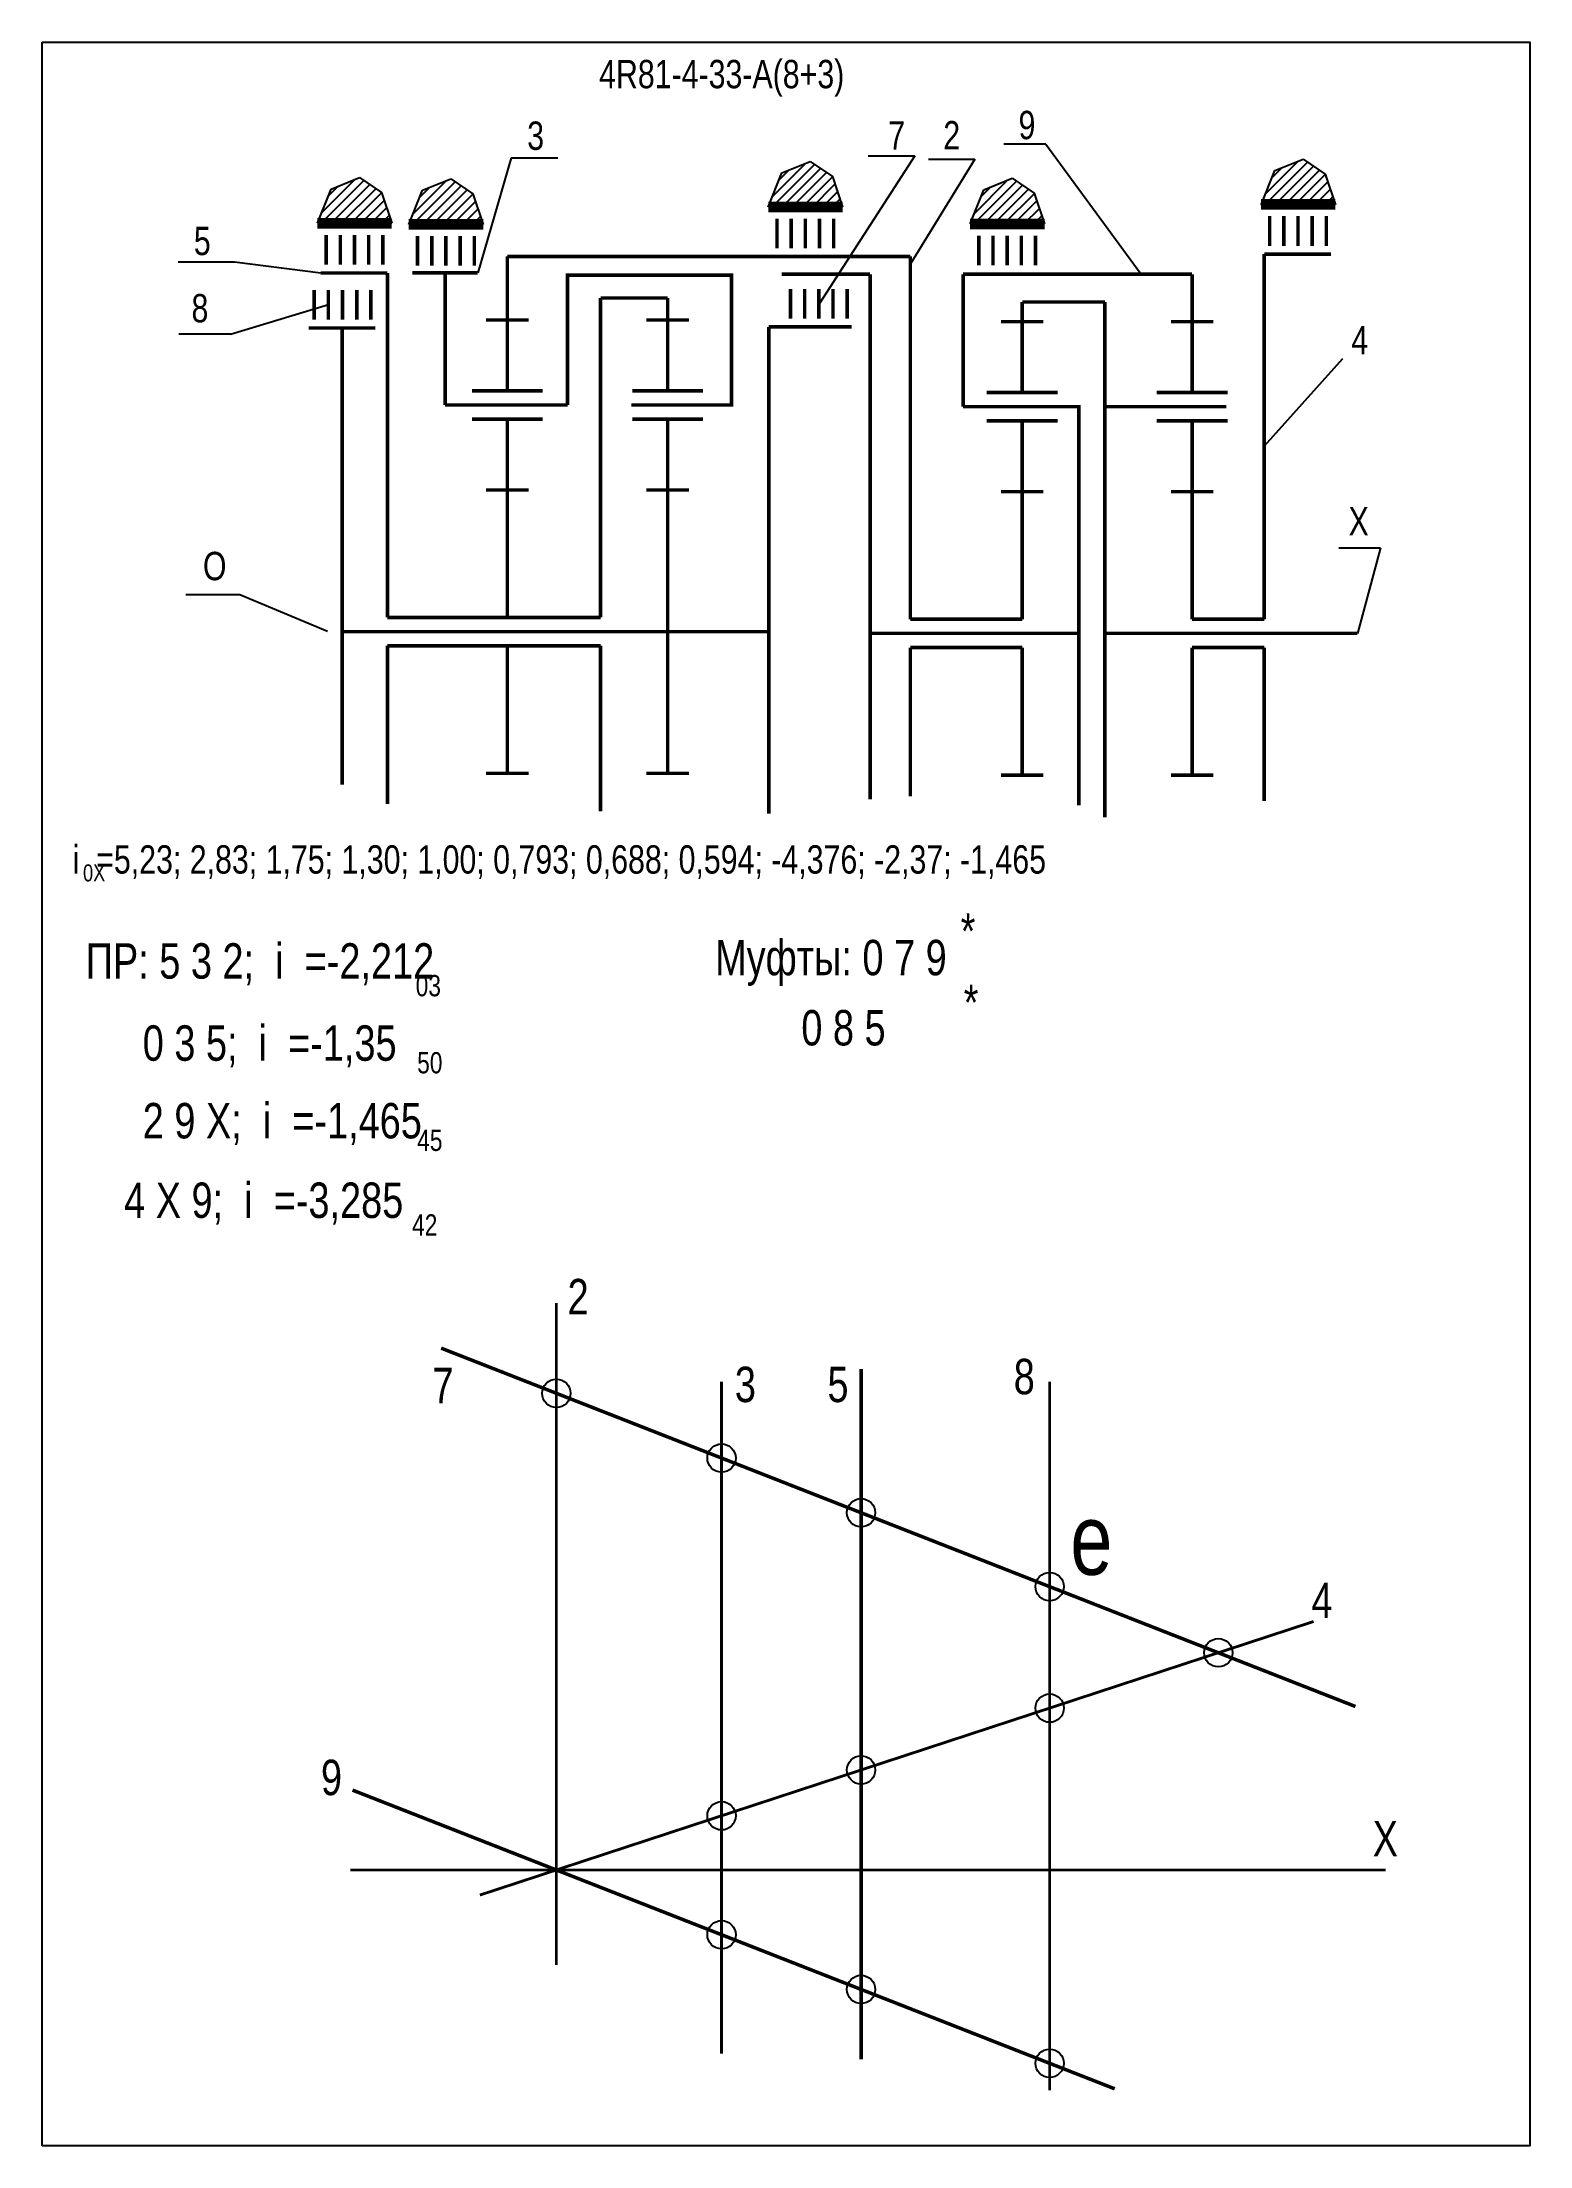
# Model space of a CAD drawing. Extents: x -352 to -142, y 153 to 450.
import ezdxf

# ---------------------------------------------------------------- set-up
doc = ezdxf.new("R2010")
doc.units = 0
doc.header["$LTSCALE"] = 15
doc.layers.get('0').update_dxf_attribs({"linetype": 'CONTINUOUS'})
doc.layers.add('DIM', color=92, linetype='CONTINUOUS')
doc.layers.add('MAIN', color=5, linetype='CONTINUOUS')
doc.styles.add('AMK', font='amk.shx', dxfattribs={"width": 0.8})

msp = doc.modelspace()

# ---------------------------------------------------------------- hatches: boundary and pattern name
at = {"layer": 'DIM'}
h = msp.add_hatch(dxfattribs=at)
h.set_pattern_fill('_USER', color=0, angle=45, style=0, pattern_type=0)
h.set_pattern_definition([(45, (-61.3271, -1.4102), (-0.7071068, 0.7071068), [])])
h.paths.add_polyline_path([(-311.62, 429.11), (-313.57, 424.29), (-303.07, 424.29), (-304.52, 428.61), (-307.63, 430.73)])
h = msp.add_hatch(dxfattribs=at)
h.set_pattern_fill('_USER', color=0, angle=45, style=0, pattern_type=0)
h.set_pattern_definition([(45, (2.2997, 0.8762), (-0.7071068, 0.7071068), [])])
h.paths.add_polyline_path([(-248, 431.39), (-249.94, 426.57), (-239.44, 426.57), (-240.89, 430.9), (-244.01, 433.01)])
h = msp.add_hatch(dxfattribs=at)
h.set_pattern_fill('_USER', color=0, angle=45, style=0, pattern_type=0)
h.set_pattern_definition([(45, (71.8584, 1.1987), (-0.7071068, 0.7071068), [])])
h.paths.add_polyline_path([(-178.44, 431.72), (-180.38, 426.9), (-169.89, 426.9), (-171.33, 431.22), (-174.45, 433.34)])
h = msp.add_hatch(dxfattribs=at)
h.set_pattern_fill('_USER', color=0, angle=45, style=0, pattern_type=0)
h.set_pattern_definition([(45, (-48.4275, -1.5655), (-0.7071068, 0.7071068), [])])
h.paths.add_polyline_path([(-298.72, 428.95), (-300.67, 424.13), (-290.17, 424.13), (-291.62, 428.46), (-294.74, 430.57)])
h = msp.add_hatch(dxfattribs=at)
h.set_pattern_fill('_USER', color=0, angle=45, style=0, pattern_type=0)
h.set_pattern_definition([(45, (30.8004, -1.4943), (-0.7071068, 0.7071068), [])])
h.paths.add_polyline_path([(-219.5, 429.02), (-221.44, 424.2), (-210.94, 424.2), (-212.39, 428.53), (-215.51, 430.64)])

# ---------------------------------------------------------------- linework, layer by layer
at = {"const_width": 0.4}
for points in [[(-279.84, 271.84), (-279.84, 178.43)], [(-256.53, 260.74), (-256.53, 165.87)], [(-210.22, 260.74), (-210.22, 160.71)], [(-290.64, 188.28), (-172.97, 226.9)]]:
    msp.add_lwpolyline(points, dxfattribs=at)
at = {"layer": 'DIM', "color": 0}
for p, q in [((-229.27, 433.8), (-242.7, 412.94)), ((-235.84, 433.8), (-229.27, 433.8)), ((-210.75, 435.44), (-216.67, 435.44)), ((-210.75, 435.44), (-197.3, 417.09)), ((-311.62, 429.11), (-307.63, 430.73)), ((-307.63, 430.73), (-304.52, 428.61)), ((-286.21, 433.51), (-290.94, 417.28)), ((-286.21, 433.51), (-279.64, 433.51)), ((-249.94, 426.57), (-248, 431.39)), ((-248, 431.39), (-244.01, 433.01)), ((-244.01, 433.01), (-240.89, 430.9)), ((-240.89, 430.9), (-239.44, 426.57)), ((-220.76, 433.34), (-229.88, 418.56)), ((-227.33, 433.34), (-220.76, 433.34)), ((-180.38, 426.9), (-178.44, 431.72)), ((-178.44, 431.72), (-174.45, 433.34)), ((-174.45, 433.34), (-171.33, 431.22)), ((-171.33, 431.22), (-169.89, 426.9)), ((-313.57, 424.29), (-311.62, 429.11)), ((-304.52, 428.61), (-303.07, 424.29)), ((-300.67, 424.13), (-298.72, 428.95)), ((-298.72, 428.95), (-294.74, 430.57)), ((-294.74, 430.57), (-291.62, 428.46)), ((-291.62, 428.46), (-290.17, 424.13)), ((-221.44, 424.2), (-219.5, 429.02)), ((-219.5, 429.02), (-215.51, 430.64)), ((-215.51, 430.64), (-212.39, 428.53)), ((-212.39, 428.53), (-210.94, 424.2)), ((-248.69, 426.39), (-241.77, 426.39)), ((-179.15, 426.76), (-172.23, 426.76)), ((-220.19, 424.02), (-213.27, 424.02)), ((-333.23, 418.82), (-325.28, 418.82)), ((-325.28, 418.82), (-313.1, 417.27)), ((-325.86, 408.61), (-312.02, 412.8)), ((-325.86, 408.61), (-333.12, 408.61)), ((-168.89, 405.13), (-179.93, 392.83)), ((-169.42, 378.48), (-163.51, 378.48)), ((-163.51, 378.48), (-166.77, 366.39)), ((-324.53, 371.82), (-332.13, 371.82)), ((-312.13, 366.64), (-324.53, 371.82))]:
    msp.add_line(p, q, dxfattribs=at)
for points, const_width in [([(-286.77, 419.6), (-229.88, 419.6)], 0.5), ([(-229.88, 419.6), (-229.88, 368.39)], 0.5), ([(-179.93, 419.93), (-179.93, 368.39)], 0.5), ([(-303.69, 417.27), (-303.69, 368.64)], 0.5), ([(-300.16, 417.28), (-290.94, 417.28)], 0.5), ([(-295.55, 417.28), (-295.43, 417.28)], 0.5), ([(-295.55, 417.28), (-295.55, 398.64)], 0.5), ([(-259.21, 398.64), (-255.12, 398.64), (-255.12, 416.97), (-278.26, 416.97), (-278.26, 398.64)], 0.5), ([(-248.03, 417.09), (-235.56, 417.09)], 0.5), ([(-235.56, 417.09), (-235.56, 342.96)], 0.5), ([(-222.43, 398.39), (-222.43, 417.09)], 0.5), ([(-222.43, 417.09), (-190.11, 417.09)], 0.5), ([(-273.61, 413.73), (-273.61, 368.64)], 0.5), ([(-264.14, 413.73), (-273.61, 413.73)], 0.5), ([(-214.09, 413.18), (-202.42, 413.18)], 0.5), ([(-202.42, 413.18), (-202.42, 340.44)], 0.5), ([(-249.86, 409.66), (-249.86, 340.94)], 0.5), ([(-310.08, 345.03), (-310.08, 409.51)], 0.5), ([(-209.35, 398.39), (-206.11, 398.39), (-206.11, 342.12)], 0.5), ([(-185.28, 398.39), (-202.42, 398.39)], 0.5), ([(-303.69, 368.64), (-273.61, 368.64)], 0.5), ([(-229.88, 368.39), (-214.09, 368.39)], 0.5), ([(-190.11, 368.39), (-183.69, 368.39)], 0.5), ([(-190.11, 368.39), (-179.93, 368.39)], 0.5), ([(-310.35, 366.64), (-264.14, 366.64)], 0.5), ([(-264.14, 366.64), (-249.86, 366.64)], 0.5), ([(-235.56, 366.39), (-206.11, 366.39)], 0.5), ([(-214.09, 366.39), (-207.13, 366.39)], 0.5), ([(-208.68, 366.39), (-207.13, 366.39)], 0.5), ([(-208.68, 366.39), (-207.13, 366.39)], 0.5), ([(-202.42, 366.39), (-166.77, 366.39)], 0.5), ([(-303.69, 364.64), (-273.61, 364.64)], 0.5), ([(-303.69, 364.64), (-303.69, 342.31)], 0.5), ([(-273.61, 364.64), (-273.61, 341.28)], 0.5), ([(-229.88, 364.39), (-214.09, 364.39)], 0.5), ([(-229.88, 364.39), (-229.88, 343.38)], 0.5), ([(-190.11, 364.39), (-183.69, 364.39)], 0.5), ([(-190.11, 364.39), (-179.93, 364.39)], 0.5), ([(-179.93, 364.39), (-179.93, 342.75)], 0.5), ([(-167.06, 214.9), (-296.11, 265.49)], 0.5), ([(-236.83, 262.55), (-236.83, 165.08)], 0.5), ([(-201.04, 160.93), (-308.62, 203.1)], 0.5), ([(-308.9, 191.82), (-162.8, 191.82)], 0.4)]:
    msp.add_lwpolyline(points, dxfattribs=dict(at, const_width=const_width))
for centre in [(-279.84, 259.11), (-256.53, 249.97), (-236.83, 242.25), (-210.22, 231.82), (-186.41, 222.49), (-210.22, 214.67), (-236.83, 205.94), (-256.53, 199.47), (-256.53, 182.68), (-236.83, 174.96), (-210.22, 164.53)]:
    msp.add_circle(centre, 2, dxfattribs=at)
at = {"layer": 'MAIN'}
for points in [[(-352.43, 152.87), (-352.43, 449.87)], [(-352.43, 449.87), (-142.43, 449.87), (-142.43, 152.87), (-352.43, 152.87)]]:
    msp.add_lwpolyline(points, dxfattribs=at)
at = {"layer": 'MAIN', "color": 0}
for points, const_width in [([(-180.4, 426.95), (-169.9, 426.95)], 1.5), ([(-313.57, 424.29), (-303.07, 424.29)], 1.5), ([(-300.67, 424.13), (-290.17, 424.13)], 1.5), ([(-249.94, 426.57), (-239.44, 426.57)], 1.5), ([(-240.71, 424.92), (-240.71, 420.73)], 0.5), ([(-221.44, 424.2), (-210.94, 424.2)], 1.5), ([(-171.17, 425.3), (-171.17, 421.1)], 0.5), ([(-304.33, 422.64), (-304.33, 418.44)], 0.5), ([(-291.43, 422.48), (-291.43, 418.28)], 0.5), ([(-212.21, 422.55), (-212.21, 418.36)], 0.5), ([(-286.77, 410.64), (-286.77, 419.6)], 0.5), ([(-179.93, 419.93), (-170.52, 419.93)], 0.5), ([(-313.1, 417.27), (-303.69, 417.27)], 0.5), ([(-190.11, 400.39), (-190.11, 417.09)], 0.5), ([(-306.02, 414.88), (-306.02, 410.68)], 0.5), ([(-264.14, 410.64), (-264.14, 413.73)], 0.5), ([(-238.79, 415.03), (-238.79, 410.83)], 0.5), ([(-214.09, 410.39), (-214.09, 413.18)], 0.5), ([(-286.77, 410.64), (-289.77, 410.64)], 0.5), ([(-286.77, 400.64), (-286.77, 410.64)], 0.5), ([(-286.77, 410.64), (-283.77, 410.64)], 0.5), ([(-264.14, 410.64), (-267.14, 410.64)], 0.5), ([(-264.14, 400.64), (-264.14, 410.64)], 0.5), ([(-264.14, 410.64), (-261.14, 410.64)], 0.5), ([(-249.86, 409.66), (-238.15, 409.66)], 0.5), ([(-214.09, 410.39), (-217.09, 410.39)], 0.5), ([(-214.09, 400.39), (-214.09, 410.39)], 0.5), ([(-214.09, 410.39), (-211.09, 410.39)], 0.5), ([(-190.11, 410.39), (-193.11, 410.39)], 0.5), ([(-190.11, 410.39), (-187.11, 410.39)], 0.5), ([(-314.79, 409.51), (-305.38, 409.51)], 0.5), ([(-278.26, 398.64), (-295.55, 398.64)], 0.5), ([(-259.21, 398.64), (-269.24, 398.64)], 0.5), ([(-209.35, 398.39), (-222.43, 398.39)], 0.5), ([(-286.77, 396.64), (-291.77, 396.64)], 0.5), ([(-286.77, 386.64), (-286.77, 396.64), (-281.77, 396.64)], 0.5), ([(-264.14, 396.64), (-269.14, 396.64)], 0.5), ([(-264.14, 386.64), (-264.14, 396.64), (-259.14, 396.64)], 0.5), ([(-214.09, 396.39), (-219.09, 396.39)], 0.5), ([(-214.09, 386.39), (-214.09, 396.39), (-209.09, 396.39)], 0.5), ([(-190.11, 396.39), (-195.11, 396.39)], 0.5), ([(-190.11, 386.39), (-190.11, 396.39), (-185.11, 396.39)], 0.5), ([(-286.77, 386.64), (-289.77, 386.64)], 0.5), ([(-286.77, 368.64), (-286.77, 386.64)], 0.5), ([(-286.77, 386.64), (-283.77, 386.64)], 0.5), ([(-264.14, 386.64), (-267.14, 386.64)], 0.5), ([(-264.14, 366.64), (-264.14, 386.64)], 0.5), ([(-264.14, 386.64), (-261.14, 386.64)], 0.5), ([(-214.09, 386.39), (-217.09, 386.39)], 0.5), ([(-214.09, 368.39), (-214.09, 386.39)], 0.5), ([(-214.09, 386.39), (-211.09, 386.39)], 0.5), ([(-190.11, 386.39), (-193.11, 386.39)], 0.5), ([(-190.11, 368.39), (-190.11, 386.39)], 0.5), ([(-190.11, 386.39), (-187.11, 386.39)], 0.5), ([(-264.14, 366.64), (-264.14, 346.64)], 0.5), ([(-286.77, 364.64), (-286.77, 346.64)], 0.5), ([(-214.09, 364.39), (-214.09, 346.39)], 0.5), ([(-190.11, 364.39), (-190.11, 346.39)], 0.5), ([(-286.77, 346.64), (-289.77, 346.64)], 0.5), ([(-286.77, 346.64), (-283.77, 346.64)], 0.5), ([(-264.14, 346.64), (-267.14, 346.64)], 0.5), ([(-264.14, 346.64), (-261.14, 346.64)], 0.5), ([(-214.09, 346.39), (-217.09, 346.39)], 0.5), ([(-214.09, 346.39), (-211.09, 346.39)], 0.5), ([(-190.11, 346.39), (-193.11, 346.39)], 0.5), ([(-190.11, 346.39), (-187.11, 346.39)], 0.5)]:
    msp.add_lwpolyline(points, dxfattribs=dict(at, const_width=const_width))
for points in [[(-248.71, 424.92, 0.5, 0.5, 0), (-248.71, 420.73, 0.5, 0.5, 0)], [(-246.71, 424.92, 0.5, 0.5, 0), (-246.71, 420.73, 0.5, 0.5, 0)], [(-244.71, 424.92, 0.5, 0.5, 0), (-244.71, 420.73, 0.5, 0.5, 0)], [(-242.71, 424.92, 0.5, 0.5, 0), (-242.71, 420.73, 0.5, 0.5, 0)], [(-179.17, 425.3, 0.5, 0.5, 0), (-179.17, 421.1, 0.5, 0.5, 0)], [(-177.17, 425.3, 0.5, 0.5, 0), (-177.17, 421.1, 0.5, 0.5, 0)], [(-175.17, 425.3, 0.5, 0.5, 0), (-175.17, 421.1, 0.5, 0.5, 0)], [(-173.17, 425.3, 0.5, 0.5, 0), (-173.17, 421.1, 0.5, 0.5, 0)], [(-312.33, 422.64, 0.5, 0.5, 0), (-312.33, 418.44, 0.5, 0.5, 0)], [(-310.33, 422.64, 0.5, 0.5, 0), (-310.33, 418.44, 0.5, 0.5, 0)], [(-308.33, 422.64, 0.5, 0.5, 0), (-308.33, 418.44, 0.5, 0.5, 0)], [(-306.33, 422.64, 0.5, 0.5, 0), (-306.33, 418.44, 0.5, 0.5, 0)], [(-299.43, 422.48, 0.5, 0.5, 0), (-299.43, 418.28, 0.5, 0.5, 0)], [(-297.43, 422.48, 0.5, 0.5, 0), (-297.43, 418.28, 0.5, 0.5, 0)], [(-295.43, 422.48, 0.5, 0.5, 0), (-295.43, 418.28, 0.5, 0.5, 0)], [(-293.43, 422.48, 0.5, 0.5, 0), (-293.43, 418.28, 0.5, 0.5, 0)], [(-220.21, 422.55, 0.5, 0.5, 0), (-220.21, 418.36, 0.5, 0.5, 0)], [(-218.21, 422.55, 0.5, 0.5, 0), (-218.21, 418.36, 0.5, 0.5, 0)], [(-216.21, 422.55, 0.5, 0.5, 0), (-216.21, 418.36, 0.5, 0.5, 0)], [(-214.21, 422.55, 0.5, 0.5, 0), (-214.21, 418.36, 0.5, 0.5, 0)], [(-314.02, 414.88, 0.5, 0.5, 0), (-314.02, 410.68, 0.5, 0.5, 0)], [(-312.02, 414.88, 0.5, 0.5, 0), (-312.02, 410.68, 0.5, 0.5, 0)], [(-310.02, 414.88, 0.5, 0.5, 0), (-310.02, 410.68, 0.5, 0.5, 0)], [(-308.02, 414.88, 0.5, 0.5, 0), (-308.02, 410.68, 0.5, 0.5, 0)], [(-246.79, 415.03, 0.5, 0.5, 0), (-246.79, 410.83, 0.5, 0.5, 0)], [(-244.79, 415.03, 0.5, 0.5, 0), (-244.79, 410.83, 0.5, 0.5, 0)], [(-242.79, 415.03, 0.5, 0.5, 0), (-242.79, 410.83, 0.5, 0.5, 0)], [(-240.79, 415.03, 0.5, 0.5, 0), (-240.79, 410.83, 0.5, 0.5, 0)], [(-281.77, 400.64, 0.5, 0.5, 0), (-291.77, 400.64, 0.5, 0.5, 0)], [(-259.14, 400.64, 0.5, 0.5, 0), (-269.14, 400.64, 0.5, 0.5, 0)], [(-209.09, 400.39, 0.5, 0.5, 0), (-219.09, 400.39, 0.5, 0.5, 0)], [(-185.11, 400.39, 0.5, 0.5, 0), (-195.11, 400.39, 0.5, 0.5, 0)]]:
    msp.add_lwpolyline(points, format="xyseb", dxfattribs=at)

# ---------------------------------------------------------------- texts
at = {"layer": 'DIM', "color": 0, "style": 'AMK', "width": 0.8}
for s, height, p in [('4R81-4-33-A(8+3)', 4, (-273.81, 443.35)), ('9', 4, (-214.61, 436.16)), ('3', 4, (-283.96, 434.65)), ('7', 4, (-233, 434.68)), ('2', 4, (-225.23, 434.72)), ('5', 4, (-331.01, 419.79)), ('8', 4, (-331.34, 410.3)), ('4', 4, (-167.65, 405.8)), ('X', 4, (-168.03, 380.21)), ('O', 4, (-329.73, 373.9)), ('i  =5,23; 2,83; 1,75; 1,30; 1,00; 0,793; 0,688; 0,594; -4,376; -2,37; -1,465', 4, (-348.12, 332.48)), ('0X', 2.4, (-346.65, 331.38)), ('*', 5, (-222.78, 321.86)), (' ПР: 5 3 2;  i  =-2,212', 5, (-347.76, 317.65)), ('Муфты: 0 7 9', 5, (-257.44, 318.13)), ('03', 3, (-299.7, 315.16)), ('*', 5, (-222.35, 311.79)), ('       0 8 5', 5, (-255.67, 308.22)), ('    0 3 5;  i  =-1,35', 5, (-344.17, 306.06)), ('50', 3, (-299.49, 304.28)), ('    2 9 X;  i  =-1,465', 5, (-344.17, 295.1)), ('45', 3, (-299.49, 293.33)), ('     4 X 9;  i  =-3,285', 5, (-348.28, 283.87)), ('42', 3, (-300.21, 281.38)), ('2', 5, (-278.26, 270.26)), ('7', 5, (-297.33, 257.72)), ('3', 5, (-254.65, 257.87)), ('5', 5, (-241.58, 257.87)), ('8', 5, (-215.29, 258.98)), ('e', 10, (-207.3, 233.49)), ('4', 5, (-173.27, 227.37)), ('9', 5, (-313.07, 202.39)), ('X', 5, (-164.62, 193.74))]:
    msp.add_text(s, height=height, dxfattribs=at).set_placement(p)

doc.saveas('drawing.dxf')
